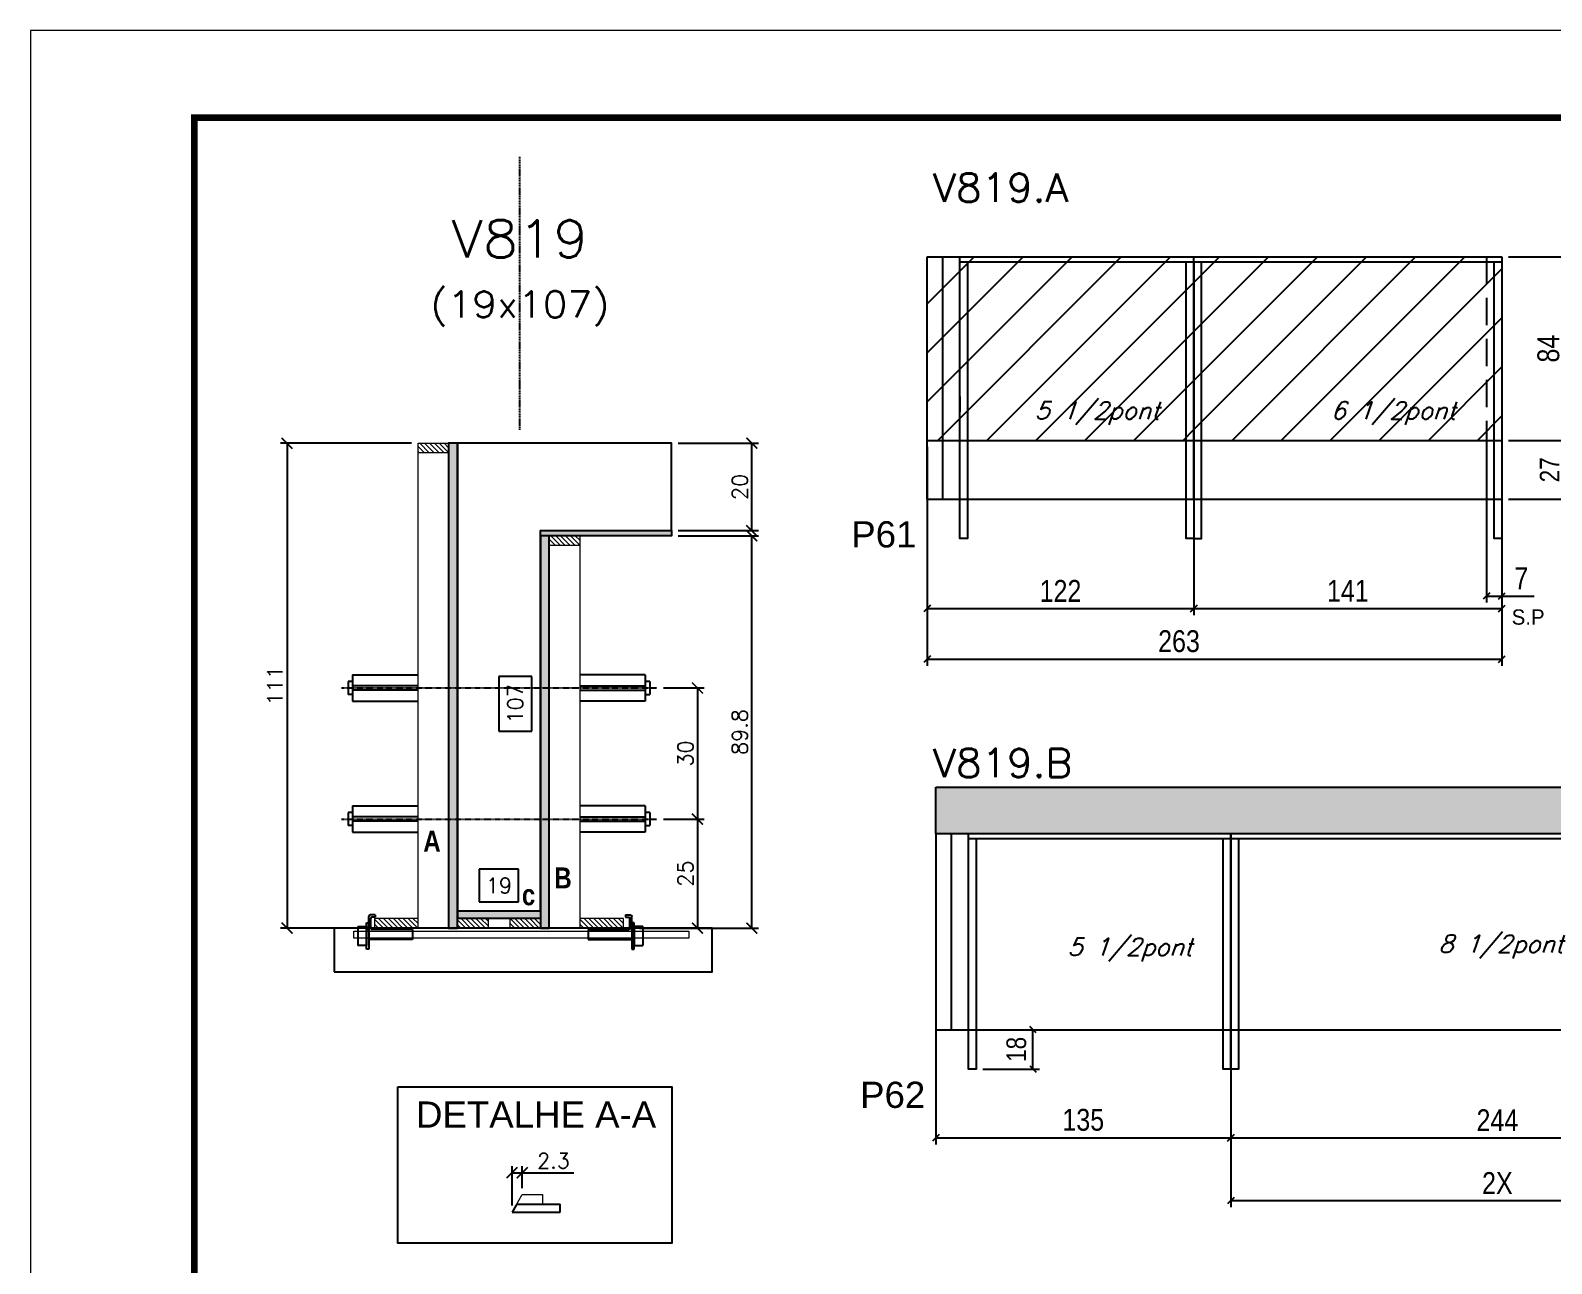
# Model space of a CAD drawing. Extents: x -20960 to -5926, y -2106 to 21915.
# Drawn here: x -10608 to -9912, y 14459 to 15024 of the extents above; entities that cross this region are included whole.
import ezdxf
from ezdxf.enums import TextEntityAlignment as Align

# ---------------------------------------------------------------- set-up
doc = ezdxf.new("R2010")
doc.units = 0
doc.linetypes.add('DASHED', pattern=[0.75, 0.5, -0.25])
doc.linetypes.add('HIDDEN', pattern=[0.375, 0.25, -0.125])
for name, color, linetype in [('5', 5, 'Continuous'), ('barrote', 251, 'Continuous'), ('COTA', 241, 'Continuous'), ('Cota Seção (2x)', 4, 'Continuous'), ('detalhes', 4, 'Continuous'), ('Painéis', 200, 'Continuous'), ('presilha', 1, 'Continuous'), ('Reaproveitamento', 251, 'Continuous'), ('SARR_2.2x7', 40, 'Continuous'), ('SARR_3.5x7', 81, 'Continuous'), ('TENSOR', 3, 'Continuous'), ('texto', 7, 'Continuous'), ('Texto de Titulo', 7, 'Continuous'), ('Texto Qtd Sarr', 242, 'Continuous')]:
    doc.layers.add(name, color=color, linetype=linetype)
for name, color, linetype, lineweight in [('CONCRETO', 251, 'Continuous', 25), ('Folhas', 255, 'Continuous', 9), ('Hachura', 251, 'Continuous', 9), ('Madeira', 126, 'Continuous', 18), ('Sarr 2.2x7', 40, 'Continuous', 9), ('SARRAFO DE PRESSAO', 251, 'DASHED', 9), ('SCO-___-LAJ', 2, 'Continuous', 0), ('Texto Seção', 7, 'Continuous', 15)]:
    doc.layers.add(name, color=color, linetype=linetype, lineweight=lineweight)
doc.styles.add('COTA TECNICA', font='techl___.ttf', dxfattribs={"height": 10})
doc.styles.add('COTA TECNICA-50', font='techl___.ttf', dxfattribs={"height": 9})
doc.styles.add('REGUA-120', font='ROMANS.shx', dxfattribs={"height": 15})
doc.styles.add('Romans', font='romans.shx')
doc.styles.add('ROMAS860', font='ROMAS860.SHX')
doc.styles.get("Standard").update_dxf_attribs({"font": 'arial.ttf'})
doc.styles.add('TECNICA', font='techb___.ttf', dxfattribs={"height": 10})
doc.dimstyles.new('COTA PAINEL-50', dxfattribs={"dimtxt": 9, "dimasz": 3, "dimexe": 3, "dimexo": 3, "dimgap": 3, "dimtad": 1, "dimdec": 1, "dimzin": 12, "dimdsep": 46, "dimtxsty": 'COTA TECNICA-50', "dimblk1": 'OBLIQUE', "dimblk2": 'OBLIQUE', "dimsah": 1, "dimcen": 0.9, "dimclrd": 4, "dimclre": 4, "dimclrt": 240, "dimadec": 1, "dimazin": 3, "dimtfac": 1, "dimtdec": 1, "dimtmove": 0, "dimatfit": 3, "dimfxl": 1, "dimtolj": 1, "dimtzin": 12, "dimarcsym": 0})
doc.dimstyles.new('Cota Seção (2x)', dxfattribs={"dimtxt": 7, "dimasz": 5, "dimexe": 3, "dimexo": 3, "dimgap": 2, "dimtad": 3, "dimdec": 1, "dimlfac": 0.5, "dimzin": 12, "dimdsep": 46, "dimtxsty": 'Romans', "dimblk": 'ARCHTICK', "dimcen": 0, "dimclrd": 4, "dimclre": 4, "dimclrt": 1, "dimadec": 1, "dimazin": 3, "dimtfac": 1, "dimtdec": 1, "dimtmove": 0, "dimatfit": 3, "dimldrblk": 'OBLIQUE', "dimfxl": 1, "dimtolj": 1, "dimtzin": 12, "dimarcsym": 0})
doc.dimstyles.new('Cota Seção interna', dxfattribs={"dimtxt": 7, "dimasz": 6, "dimexe": 0.18, "dimexo": 2, "dimgap": -4, "dimtad": 3, "dimdec": 1, "dimlfac": 0.5, "dimzin": 12, "dimdsep": 46, "dimtxsty": 'Romans', "dimblk": 'ARCHTICK', "dimcen": 0.09, "dimse1": 1, "dimse2": 1, "dimsd1": 1, "dimsd2": 1, "dimclrd": 180, "dimclre": 5, "dimclrt": 1, "dimadec": 0, "dimazin": 3, "dimtfac": 1, "dimtdec": 1, "dimtofl": 0, "dimtmove": 0, "dimatfit": 3, "dimldrblk": 'ARCHTICK', "dimfxl": 1, "dimtolj": 1, "dimtzin": 0, "dimarcsym": 0})
doc.dimstyles.new('PAINEL', dxfattribs={"dimtxt": 10, "dimasz": 3, "dimexe": 3, "dimexo": 3, "dimgap": 3, "dimtad": 1, "dimdec": 1, "dimzin": 12, "dimdsep": 46, "dimtxsty": 'COTA TECNICA', "dimblk1": 'OBLIQUE', "dimblk2": 'OBLIQUE', "dimsah": 1, "dimcen": 0.9, "dimclrd": 4, "dimclre": 4, "dimclrt": 240, "dimadec": 1, "dimazin": 3, "dimtfac": 1, "dimtdec": 1, "dimtmove": 0, "dimatfit": 3, "dimfxl": 1, "dimtolj": 1, "dimtzin": 12, "dimarcsym": 0})
pattern_1 = [(45, (-1569.918, -3391.344), (-11.22532, 11.22532), [])]

# ---------------------------------------------------------------- blocks, each defined once
blk = doc.blocks.new('9999999999')
at = {"layer": 'Folhas'}
blk.add_lwpolyline([(98138.98, 34190.21), (99623.98, 34190.21), (99623.98, 35240.21), (98138.98, 35240.21)], close=True, dxfattribs=at)
at = {"layer": 'Folhas', "color": 30, "const_width": 3}
blk.add_lwpolyline([(98213.98, 34230.21), (99583.98, 34230.21), (99583.98, 35200.21), (98213.98, 35200.21)], close=True, dxfattribs=at)
blk = doc.blocks.new('titulo1')
at = {"layer": 'Defpoints', "color": 252, "linetype": 'HIDDEN', "ltscale": 2}
blk.add_line((0, 0), (0, 125), dxfattribs=at)
at = {"layer": 'Defpoints', "style": 'Romans', "oblique": 15}
blk.add_attdef('FOLHA', text='', height=10, dxfattribs=at).set_placement((0, 15.58), align=Align.MIDDLE_CENTER)
at = {"layer": 'Texto Qtd Sarr', "color": 3, "style": 'Romans', "oblique": 15}
for tag, height, p in [('TITULO', 17, (0, 71.45)), ('SEÇÃO', 12, (0, 41.55))]:
    blk.add_attdef(tag, text='', height=height, dxfattribs=at).set_placement(p, align=Align.MIDDLE_CENTER)
blk = doc.blocks.new('_ArchTick')
at = {"color": 0, "linetype": 'ByBlock', "const_width": 0.15}
blk.add_lwpolyline([(-0.5, -0.5), (0.5, 0.5)], dxfattribs=at)
blk = doc.blocks.new('*D955')
at = {"layer": 'COTA', "color": 4, "lineweight": -2, "transparency": 16777216}
for p, q in [((-10388.08, 14485.98), (-10388.08, 14503.98)), ((-10388.08, 14500.98), (-10383.46, 14500.98)), ((-10383.46, 14493.98), (-10383.46, 14503.98)), ((-10383.46, 14500.98), (-10359.8, 14500.98))]:
    blk.add_line(p, q, dxfattribs=at)
at = {"layer": 'Defpoints', "color": 0, "transparency": 16777216}
for p in [(-10383.46, 14500.98), (-10383.46, 14490.98), (-10388.08, 14482.98)]:
    blk.add_point(p, dxfattribs=at)
at = {"layer": 'COTA', "color": 4, "lineweight": -2, "transparency": 16777216, "xscale": 5, "yscale": 5, "zscale": 5, "rotation": 180}
blk.add_blockref('_ArchTick', (-10388.08, 14500.98), dxfattribs=at)
at = {"layer": 'COTA', "color": 4, "lineweight": -2, "transparency": 16777216, "xscale": 5, "yscale": 5, "zscale": 5}
blk.add_blockref('_ArchTick', (-10383.46, 14500.98), dxfattribs=at)
at = {"layer": 'COTA', "color": 1, "transparency": 16777216, "insert": (-10369.13, 14506.48), "char_height": 7, "attachment_point": 5, "style": 'Romans'}
blk.add_mtext('\\A1;2.3', dxfattribs=at)
blk = doc.blocks.new('_Oblique')
at = {"color": 0, "linetype": 'ByBlock', "lineweight": -2}
blk.add_line((-0.5, -0.5), (0.5, 0.5), dxfattribs=at)
blk = doc.blocks.new('*D919')
at = {"layer": 'COTA', "color": 4, "lineweight": -2, "transparency": 16777216}
for p, q in [((-10312.1, 14792.54), (-10275.38, 14792.54)), ((-10278.38, 14612.94), (-10278.38, 14792.54)), ((-10329.7, 14612.94), (-10275.38, 14612.94))]:
    blk.add_line(p, q, dxfattribs=at)
at = {"layer": 'Defpoints', "color": 0, "transparency": 16777216}
for p in [(-10315.1, 14792.54), (-10278.38, 14792.54), (-10332.7, 14612.94)]:
    blk.add_point(p, dxfattribs=at)
at = {"layer": 'COTA', "color": 4, "lineweight": -2, "transparency": 16777216, "xscale": 5, "yscale": 5, "zscale": 5}
for p, rotation in [((-10278.38, 14792.54), 90), ((-10278.38, 14612.94), 270)]:
    blk.add_blockref('_ArchTick', p, dxfattribs=dict(at, rotation=rotation))
at = {"layer": 'COTA', "color": 1, "transparency": 16777216, "insert": (-10283.88, 14702.74), "char_height": 7, "attachment_point": 5, "rotation": 90, "style": 'Romans'}
blk.add_mtext('\\A1;89.8', dxfattribs=at)
blk = doc.blocks.new('*D920')
at = {"layer": 'COTA', "color": 4, "lineweight": -2, "transparency": 16777216}
for p, q in [((-10312.1, 14834.94), (-10275.38, 14834.94)), ((-10278.38, 14794.94), (-10278.38, 14834.94)), ((-10312.1, 14794.94), (-10275.38, 14794.94))]:
    blk.add_line(p, q, dxfattribs=at)
at = {"layer": 'Defpoints', "color": 0, "transparency": 16777216}
for p in [(-10315.1, 14834.94), (-10278.38, 14834.94), (-10315.1, 14794.94)]:
    blk.add_point(p, dxfattribs=at)
at = {"layer": 'COTA', "color": 4, "lineweight": -2, "transparency": 16777216, "xscale": 5, "yscale": 5, "zscale": 5}
for p, rotation in [((-10278.38, 14834.94), 90), ((-10278.38, 14794.94), 270)]:
    blk.add_blockref('_ArchTick', p, dxfattribs=dict(at, rotation=rotation))
at = {"layer": 'COTA', "color": 1, "transparency": 16777216, "insert": (-10283.88, 14814.94), "char_height": 7, "attachment_point": 5, "rotation": 90, "style": 'Romans'}
blk.add_mtext('\\A1;20', dxfattribs=at)
blk = doc.blocks.new('*D921')
at = {"layer": 'Cota Seção (2x)', "color": 180, "lineweight": -2, "transparency": 16777216}
for p, q in [((-10379.1, 14728.17), (-10394.1, 14728.17)), ((-10394.1, 14728.17), (-10394.1, 14703.17)), ((-10379.1, 14703.17), (-10379.1, 14728.17)), ((-10394.1, 14703.17), (-10379.1, 14703.17))]:
    blk.add_line(p, q, dxfattribs=at)
at = {"layer": 'Defpoints', "color": 0, "transparency": 16777216}
for p in [(-10375.1, 14834.94), (-10375.1, 14834.94), (-10375.1, 14620.94)]:
    blk.add_point(p, dxfattribs=at)
at = {"layer": 'Cota Seção (2x)', "color": 1, "transparency": 16777216, "insert": (-10386.6, 14715.67), "char_height": 7, "attachment_point": 5, "rotation": 90, "style": 'Romans'}
blk.add_mtext('\\A1;107', dxfattribs=at)
blk = doc.blocks.new('PRESILHA METÁLICA 1')
at = {"layer": 'presilha'}
for p, q in [((12, 21), (8.6, 21)), ((12, 21), (12, 19.5)), ((0, 13), (6, 13)), ((0, 13), (0, 0)), ((6, 15.5), (7.5, 15.5)), ((6, -2.5), (6, 15.5)), ((6, 13), (6, 0)), ((7.5, 10.6), (7.5, 19.9)), ((7.5, 15.5), (7.5, -2.5)), ((9, 11.6), (9, 18.9)), ((12, 19.5), (9.6, 19.5)), ((37.5, 11), (9.6, 11)), ((37.5, 11), (37.5, 4.1)), ((6, 0), (0, 0)), ((37.5, 4.1), (7.5, 4.1)), ((7.5, -2.5), (6, -2.5))]:
    blk.add_line(p, q, dxfattribs=at)
for centre, radius, start, end in [((8.6, 19.9), 1.14, 90, 180), ((9.6, 18.9), 0.57, 90, 180), ((9.6, 11.6), 0.57, 180, 270)]:
    blk.add_arc(centre, radius, start, end, dxfattribs=at)
blk = doc.blocks.new('*D922')
at = {"layer": 'Cota Seção (2x)', "color": 180, "lineweight": -2, "transparency": 16777216}
for p, q in [((-10385.09, 14639.94), (-10403.09, 14639.94)), ((-10403.09, 14639.94), (-10403.09, 14624.94)), ((-10385.09, 14624.94), (-10385.09, 14639.94)), ((-10403.09, 14624.94), (-10385.09, 14624.94))]:
    blk.add_line(p, q, dxfattribs=at)
at = {"layer": 'Defpoints', "color": 0, "transparency": 16777216}
for p in [(-10375.1, 14620.94), (-10413.09, 14612.94), (-10375.1, 14612.94)]:
    blk.add_point(p, dxfattribs=at)
at = {"layer": 'Cota Seção (2x)', "color": 1, "transparency": 16777216, "insert": (-10394.09, 14632.44), "char_height": 7, "attachment_point": 5, "style": 'Romans'}
blk.add_mtext('\\A1;19', dxfattribs=at)
blk = doc.blocks.new('*D928')
at = {"layer": 'COTA', "color": 4, "lineweight": -2, "transparency": 16777216}
for p, q in [((-10434.1, 14834.94), (-10494.07, 14834.94)), ((-10491.07, 14834.94), (-10491.07, 14612.94)), ((-10434.1, 14612.94), (-10494.07, 14612.94))]:
    blk.add_line(p, q, dxfattribs=at)
at = {"layer": 'Defpoints', "color": 0, "transparency": 16777216}
for p in [(-10431.1, 14834.94), (-10491.07, 14612.94), (-10431.1, 14612.94)]:
    blk.add_point(p, dxfattribs=at)
at = {"layer": 'COTA', "color": 4, "lineweight": -2, "transparency": 16777216, "xscale": 5, "yscale": 5, "zscale": 5}
for p, rotation in [((-10491.07, 14834.94), 90), ((-10491.07, 14612.94), 270)]:
    blk.add_blockref('_ArchTick', p, dxfattribs=dict(at, rotation=rotation))
at = {"layer": 'COTA', "color": 1, "transparency": 16777216, "insert": (-10496.57, 14723.94), "char_height": 7, "attachment_point": 5, "rotation": 90, "style": 'Romans'}
blk.add_mtext('\\A1;111', dxfattribs=at)
blk = doc.blocks.new('*D929')
at = {"layer": 'COTA', "color": 4, "lineweight": -2, "transparency": 16777216}
for p, q in [((-10318.79, 14662.91), (-10300.24, 14662.91)), ((-10303.24, 14662.91), (-10303.24, 14612.94)), ((-10318.79, 14612.94), (-10300.24, 14612.94))]:
    blk.add_line(p, q, dxfattribs=at)
at = {"layer": 'Defpoints', "color": 0, "transparency": 16777216}
for p in [(-10321.79, 14662.91), (-10321.79, 14612.94), (-10303.24, 14612.94)]:
    blk.add_point(p, dxfattribs=at)
at = {"layer": 'COTA', "color": 4, "lineweight": -2, "transparency": 16777216, "xscale": 5, "yscale": 5, "zscale": 5}
for p, rotation in [((-10303.24, 14662.91), 90), ((-10303.24, 14612.94), 270)]:
    blk.add_blockref('_ArchTick', p, dxfattribs=dict(at, rotation=rotation))
at = {"layer": 'COTA', "color": 1, "transparency": 16777216, "insert": (-10308.74, 14637.93), "char_height": 7, "attachment_point": 5, "rotation": 90, "style": 'Romans'}
blk.add_mtext('\\A1;25', dxfattribs=at)
blk = doc.blocks.new('*D930')
at = {"layer": 'COTA', "color": 4, "lineweight": -2, "transparency": 16777216}
for p, q in [((-10318.79, 14722.91), (-10300.24, 14722.91)), ((-10303.24, 14722.91), (-10303.24, 14662.91)), ((-10318.79, 14662.91), (-10300.24, 14662.91))]:
    blk.add_line(p, q, dxfattribs=at)
at = {"layer": 'Defpoints', "color": 0, "transparency": 16777216}
for p in [(-10321.79, 14722.91), (-10321.79, 14662.91), (-10303.24, 14662.91)]:
    blk.add_point(p, dxfattribs=at)
at = {"layer": 'COTA', "color": 4, "lineweight": -2, "transparency": 16777216, "xscale": 5, "yscale": 5, "zscale": 5}
for p, rotation in [((-10303.24, 14722.91), 90), ((-10303.24, 14662.91), 270)]:
    blk.add_blockref('_ArchTick', p, dxfattribs=dict(at, rotation=rotation))
at = {"layer": 'COTA', "color": 1, "transparency": 16777216, "insert": (-10308.74, 14692.91), "char_height": 7, "attachment_point": 5, "rotation": 90, "style": 'Romans'}
blk.add_mtext('\\A1;30', dxfattribs=at)
blk = doc.blocks.new('*D934')
at = {"layer": 'COTA', "color": 4, "lineweight": -2, "ltscale": 25, "transparency": 16777216}
for p, q in [((-10198.11, 14833.27), (-10198.11, 14733.06)), ((-9935.11, 14806.27), (-9935.11, 14733.06)), ((-10198.11, 14736.06), (-9935.11, 14736.06))]:
    blk.add_line(p, q, dxfattribs=at)
at = {"layer": 'Defpoints', "color": 0, "ltscale": 25, "transparency": 16777216}
for p in [(-10198.11, 14836.27), (-9935.11, 14809.27), (-9935.11, 14736.06)]:
    blk.add_point(p, dxfattribs=at)
at = {"layer": 'COTA', "color": 4, "lineweight": -2, "ltscale": 25, "transparency": 16777216, "xscale": 3, "yscale": 3, "zscale": 3, "rotation": 180}
blk.add_blockref('_Oblique', (-10198.11, 14736.06), dxfattribs=at)
at = {"layer": 'COTA', "color": 4, "lineweight": -2, "ltscale": 25, "transparency": 16777216, "xscale": 3, "yscale": 3, "zscale": 3}
blk.add_blockref('_Oblique', (-9935.11, 14736.06), dxfattribs=at)
at = {"layer": 'COTA', "color": 240, "ltscale": 25, "transparency": 16777216, "insert": (-10082.86, 14744.28), "char_height": 10, "attachment_point": 5, "style": 'COTA TECNICA'}
blk.add_mtext('\\A1;263', dxfattribs=at)
blk = doc.blocks.new('*D935')
at = {"layer": 'COTA', "color": 4, "lineweight": -2, "ltscale": 25, "transparency": 16777216}
for p, q in [((-10198.11, 14833.27), (-10198.11, 14756.28)), ((-10076.11, 14806.27), (-10076.11, 14756.28)), ((-10198.11, 14759.28), (-10076.11, 14759.28))]:
    blk.add_line(p, q, dxfattribs=at)
at = {"layer": 'Defpoints', "color": 0, "ltscale": 25, "transparency": 16777216}
for p in [(-10198.11, 14836.27), (-10076.11, 14809.27), (-10076.11, 14759.28)]:
    blk.add_point(p, dxfattribs=at)
at = {"layer": 'COTA', "color": 4, "lineweight": -2, "ltscale": 25, "transparency": 16777216, "xscale": 3, "yscale": 3, "zscale": 3, "rotation": 180}
blk.add_blockref('_Oblique', (-10198.11, 14759.28), dxfattribs=at)
at = {"layer": 'COTA', "color": 4, "lineweight": -2, "ltscale": 25, "transparency": 16777216, "xscale": 3, "yscale": 3, "zscale": 3}
blk.add_blockref('_Oblique', (-10076.11, 14759.28), dxfattribs=at)
at = {"layer": 'COTA', "color": 240, "ltscale": 25, "transparency": 16777216, "insert": (-10137.11, 14767.34), "char_height": 10, "attachment_point": 5, "style": 'COTA TECNICA'}
blk.add_mtext('\\A1;122', dxfattribs=at)
blk = doc.blocks.new('*D936')
at = {"layer": 'COTA', "color": 4, "lineweight": -2, "ltscale": 25, "transparency": 16777216}
for p, q in [((-10076.11, 14806.27), (-10076.11, 14756.28)), ((-9935.11, 14806.27), (-9935.11, 14756.28)), ((-10076.11, 14759.28), (-9935.11, 14759.28))]:
    blk.add_line(p, q, dxfattribs=at)
at = {"layer": 'Defpoints', "color": 0, "ltscale": 25, "transparency": 16777216}
for p in [(-10076.11, 14809.27), (-9935.11, 14809.27), (-9935.11, 14759.28)]:
    blk.add_point(p, dxfattribs=at)
at = {"layer": 'COTA', "color": 4, "lineweight": -2, "ltscale": 25, "transparency": 16777216, "xscale": 3, "yscale": 3, "zscale": 3, "rotation": 180}
blk.add_blockref('_Oblique', (-10076.11, 14759.28), dxfattribs=at)
at = {"layer": 'COTA', "color": 4, "lineweight": -2, "ltscale": 25, "transparency": 16777216, "xscale": 3, "yscale": 3, "zscale": 3}
blk.add_blockref('_Oblique', (-9935.11, 14759.28), dxfattribs=at)
at = {"layer": 'COTA', "color": 240, "ltscale": 25, "transparency": 16777216, "insert": (-10005.61, 14767.35), "char_height": 10, "attachment_point": 5, "style": 'COTA TECNICA'}
blk.add_mtext('\\A1;141', dxfattribs=at)
blk = doc.blocks.new('*D937')
at = {"layer": 'COTA', "color": 4, "lineweight": -2, "ltscale": 25, "transparency": 16777216}
for p, q in [((-9942.11, 14833.27), (-9942.11, 14762.01)), ((-9935.11, 14788.27), (-9935.11, 14762.01)), ((-9942.11, 14765.01), (-9935.11, 14765.01)), ((-9935.11, 14765.01), (-9920.38, 14765.01))]:
    blk.add_line(p, q, dxfattribs=at)
at = {"layer": 'Defpoints', "color": 0, "ltscale": 25, "transparency": 16777216}
for p in [(-9942.11, 14836.27), (-9935.11, 14791.27), (-9935.11, 14765.01)]:
    blk.add_point(p, dxfattribs=at)
at = {"layer": 'COTA', "color": 4, "lineweight": -2, "ltscale": 25, "transparency": 16777216, "xscale": 3, "yscale": 3, "zscale": 3, "rotation": 180}
blk.add_blockref('_Oblique', (-9942.11, 14765.01), dxfattribs=at)
at = {"layer": 'COTA', "color": 4, "lineweight": -2, "ltscale": 25, "transparency": 16777216, "xscale": 3, "yscale": 3, "zscale": 3}
blk.add_blockref('_Oblique', (-9935.11, 14765.01), dxfattribs=at)
at = {"layer": 'COTA', "color": 240, "ltscale": 25, "transparency": 16777216, "insert": (-9926.24, 14773.08), "char_height": 10, "attachment_point": 5, "style": 'COTA TECNICA'}
blk.add_mtext('\\A1;7', dxfattribs=at)
blk = doc.blocks.new('*D979')
at = {"layer": 'COTA', "color": 4, "lineweight": -2, "ltscale": 25, "transparency": 16777216}
for p, q in [((-9932.11, 14920.27), (-9902.69, 14920.27)), ((-9905.69, 14836.27), (-9905.69, 14920.27)), ((-9932.11, 14836.27), (-9902.69, 14836.27))]:
    blk.add_line(p, q, dxfattribs=at)
at = {"layer": 'Defpoints', "color": 0, "ltscale": 25, "transparency": 16777216}
for p in [(-9935.11, 14920.27), (-9905.69, 14920.27), (-9935.11, 14836.27)]:
    blk.add_point(p, dxfattribs=at)
at = {"layer": 'COTA', "color": 4, "lineweight": -2, "ltscale": 25, "transparency": 16777216, "xscale": 3, "yscale": 3, "zscale": 3}
for p, rotation in [((-9905.69, 14920.27), 90), ((-9905.69, 14836.27), 270)]:
    blk.add_blockref('_Oblique', p, dxfattribs=dict(at, rotation=rotation))
at = {"layer": 'COTA', "color": 240, "ltscale": 25, "transparency": 16777216, "insert": (-9913.79, 14878.27), "char_height": 10, "attachment_point": 5, "rotation": 90, "style": 'COTA TECNICA'}
blk.add_mtext('\\A1;84', dxfattribs=at)
blk = doc.blocks.new('*D981')
at = {"layer": 'COTA', "color": 4, "lineweight": -2, "transparency": 16777216}
for p, q in [((-9932.11, 14836.27), (-9902.69, 14836.27)), ((-9905.69, 14809.27), (-9905.69, 14836.27)), ((-9932.11, 14809.27), (-9902.69, 14809.27))]:
    blk.add_line(p, q, dxfattribs=at)
at = {"layer": 'Defpoints', "color": 0, "transparency": 16777216}
for p in [(-9935.11, 14836.27), (-9905.69, 14836.27), (-9935.11, 14809.27)]:
    blk.add_point(p, dxfattribs=at)
at = {"layer": 'COTA', "color": 4, "lineweight": -2, "transparency": 16777216, "xscale": 3, "yscale": 3, "zscale": 3}
for p, rotation in [((-9905.69, 14836.27), 90), ((-9905.69, 14809.27), 270)]:
    blk.add_blockref('_Oblique', p, dxfattribs=dict(at, rotation=rotation))
at = {"layer": 'COTA', "color": 240, "transparency": 16777216, "insert": (-9913.26, 14822.77), "char_height": 9, "attachment_point": 5, "rotation": 90, "style": 'COTA TECNICA-50'}
blk.add_mtext('\\A1;27', dxfattribs=at)
blk = doc.blocks.new('*D938')
at = {"layer": 'COTA', "color": 4, "lineweight": -2, "ltscale": 25, "transparency": 16777216}
for p, q in [((-10194.17, 14581.46), (-10194.17, 14513.94)), ((-10059.17, 14581.46), (-10059.17, 14513.94)), ((-10194.17, 14516.94), (-10059.17, 14516.94))]:
    blk.add_line(p, q, dxfattribs=at)
at = {"layer": 'Defpoints', "color": 0, "ltscale": 25, "transparency": 16777216}
for p in [(-10194.17, 14584.46), (-10059.17, 14584.46), (-10059.17, 14516.94)]:
    blk.add_point(p, dxfattribs=at)
at = {"layer": 'COTA', "color": 4, "lineweight": -2, "ltscale": 25, "transparency": 16777216, "xscale": 3, "yscale": 3, "zscale": 3, "rotation": 180}
blk.add_blockref('_Oblique', (-10194.17, 14516.94), dxfattribs=at)
at = {"layer": 'COTA', "color": 4, "lineweight": -2, "ltscale": 25, "transparency": 16777216, "xscale": 3, "yscale": 3, "zscale": 3}
blk.add_blockref('_Oblique', (-10059.17, 14516.94), dxfattribs=at)
at = {"layer": 'COTA', "color": 240, "ltscale": 25, "transparency": 16777216, "insert": (-10126.67, 14525.16), "char_height": 10, "attachment_point": 5, "style": 'COTA TECNICA'}
blk.add_mtext('\\A1;135', dxfattribs=at)
blk = doc.blocks.new('*D939')
at = {"layer": 'COTA', "color": 4, "lineweight": -2, "ltscale": 25, "transparency": 16777216}
for p, q in [((-10059.17, 14581.46), (-10059.17, 14513.94)), ((-9815.17, 14581.46), (-9815.17, 14513.94)), ((-10059.17, 14516.94), (-9815.17, 14516.94))]:
    blk.add_line(p, q, dxfattribs=at)
at = {"layer": 'Defpoints', "color": 0, "ltscale": 25, "transparency": 16777216}
for p in [(-10059.17, 14584.46), (-9815.17, 14584.46), (-9815.17, 14516.94)]:
    blk.add_point(p, dxfattribs=at)
at = {"layer": 'COTA', "color": 4, "lineweight": -2, "ltscale": 25, "transparency": 16777216, "xscale": 3, "yscale": 3, "zscale": 3, "rotation": 180}
blk.add_blockref('_Oblique', (-10059.17, 14516.94), dxfattribs=at)
at = {"layer": 'COTA', "color": 4, "lineweight": -2, "ltscale": 25, "transparency": 16777216, "xscale": 3, "yscale": 3, "zscale": 3}
blk.add_blockref('_Oblique', (-9815.17, 14516.94), dxfattribs=at)
at = {"layer": 'COTA', "color": 240, "ltscale": 25, "transparency": 16777216, "insert": (-9937.17, 14525.02), "char_height": 10, "attachment_point": 5, "style": 'COTA TECNICA'}
blk.add_mtext('\\A1;244', dxfattribs=at)
blk = doc.blocks.new('*D942')
at = {"layer": 'COTA', "color": 4, "lineweight": -2, "ltscale": 25, "transparency": 16777216}
for p, q in [((-10059.17, 14581.46), (-10059.17, 14485.21)), ((-9815.17, 14581.46), (-9815.17, 14485.21)), ((-10059.17, 14488.21), (-9815.17, 14488.21))]:
    blk.add_line(p, q, dxfattribs=at)
at = {"layer": 'Defpoints', "color": 0, "ltscale": 25, "transparency": 16777216}
for p in [(-10059.17, 14584.46), (-9815.17, 14584.46), (-9815.17, 14488.21)]:
    blk.add_point(p, dxfattribs=at)
at = {"layer": 'COTA', "color": 4, "lineweight": -2, "ltscale": 25, "transparency": 16777216, "xscale": 3, "yscale": 3, "zscale": 3, "rotation": 180}
blk.add_blockref('_Oblique', (-10059.17, 14488.21), dxfattribs=at)
at = {"layer": 'COTA', "color": 4, "lineweight": -2, "ltscale": 25, "transparency": 16777216, "xscale": 3, "yscale": 3, "zscale": 3}
blk.add_blockref('_Oblique', (-9815.17, 14488.21), dxfattribs=at)
at = {"layer": 'COTA', "color": 240, "ltscale": 25, "transparency": 16777216, "insert": (-9937.17, 14496.26), "char_height": 10, "attachment_point": 5, "style": 'COTA TECNICA'}
blk.add_mtext('\\A1;2X', dxfattribs=at)
blk = doc.blocks.new('*D986')
at = {"layer": 'COTA', "color": 4, "lineweight": -2, "transparency": 16777216}
for p, q in [((-10172.67, 14566.46), (-10146.69, 14566.46)), ((-10149.69, 14548.46), (-10149.69, 14566.46)), ((-10172.67, 14548.46), (-10146.69, 14548.46))]:
    blk.add_line(p, q, dxfattribs=at)
at = {"layer": 'Defpoints', "color": 0, "transparency": 16777216}
for p in [(-10175.67, 14566.46), (-10149.69, 14566.46), (-10175.67, 14548.46)]:
    blk.add_point(p, dxfattribs=at)
at = {"layer": 'COTA', "color": 4, "lineweight": -2, "transparency": 16777216, "xscale": 3, "yscale": 3, "zscale": 3}
for p, rotation in [((-10149.69, 14566.46), 90), ((-10149.69, 14548.46), 270)]:
    blk.add_blockref('_Oblique', p, dxfattribs=dict(at, rotation=rotation))
at = {"layer": 'COTA', "color": 240, "transparency": 16777216, "insert": (-10157.28, 14557.46), "char_height": 9, "attachment_point": 5, "rotation": 90, "style": 'COTA TECNICA-50'}
blk.add_mtext('\\A1;18', dxfattribs=at)

msp = doc.modelspace()

# ---------------------------------------------------------------- hatches: boundary and pattern name
at = {"layer": 'COTA', "linetype": 'ByBlock'}
h = msp.add_hatch(dxfattribs=at)
h.set_pattern_fill('AR-CONC', color=256, scale=0.03)
h.set_pattern_definition([(50, (-147670.035, -14754.5563), (5.46554007, -0.47817257), [0.5715, -6.2865]), (355, (-147670.035, -14754.556), (-1.05730264, 5.73170536), [0.4572, -5.02921753]), (100.4514447, (-147669.5797, -14754.596), (4.40823741, 5.25353256), [0.48570026, -5.34270734]), (46.1842, (-147670.035, -14753.032), (8.13237123, -1.26126984), [0.85725, -9.42975]), (96.6355576, (-147669.3574, -14753.137), (7.122124, 7.42278374), [0.7285507, -8.01406824]), (351.184151, (-147670.035, -14753.032), (7.122124, 7.42278374), [0.685799, -7.54379196]), (21, (-147669.273, -14753.4133), (4.54843174, -3.06795595), [0.5715, -6.2865]), (326, (-147669.273, -14753.413), (1.85406085, 5.52563898), [0.4572, -5.0292]), (71.451445, (-147668.894, -14753.669), (6.40249258, 2.45768307), [0.48570026, -5.34269813]), (37.5, (-147670.0351, -14754.5563), (0.092658098, 2.536651166), [0, -4.96824, 0, -5.1054, 0, -5.04825]), (7.5, (-147670.035, -14754.5563), (2.004589875, 3.005417245), [0, -2.91084, 0, -4.85394, 0, -1.92405]), (327.5, (-147671.7344, -14754.5563), (4.067717855, -0.17186232), [0, -1.905, 0, -5.9436, 0, -7.8867]), (317.5, (-147672.4964, -14754.5563), (4.44387544, 0.76279473), [0, -2.4765, 0, -3.94716, 0, -5.6007])])
h.paths.add_polyline_path([(-9571.15, 14656.26), (-9571.15, 14677.46), (-10194.17, 14677.46), (-10194.17, 14656.26)])
at = {"layer": 'Hachura'}
h = msp.add_hatch(dxfattribs=at)
h.set_pattern_fill('ANSI31', color=256, scale=0.5, angle=270, style=0)
h.set_pattern_definition([(315, (12458.9651, 6527.3011), (1.12253202, 1.12253202), [])])
h.paths.add_polyline_path([(-10431.1, 14830.54), (-10431.1, 14834.94), (-10417.1, 14834.94), (-10417.1, 14830.54)])
h = msp.add_hatch(color=256, dxfattribs=at)
h.dxf.hatch_style = 1
h.paths.add_polyline_path([(-10413.1, 14834.94), (-10417.1, 14834.94), (-10417.1, 14612.94), (-10413.1, 14612.94)])
h = msp.add_hatch(color=256, dxfattribs=at)
h.dxf.hatch_style = 1
h.paths.add_polyline_path([(-10375.1, 14792.54), (-10375.1, 14794.94), (-10315.1, 14794.94), (-10315.1, 14792.54)])
h = msp.add_hatch(color=256, dxfattribs=at)
h.dxf.hatch_style = 1
h.paths.add_polyline_path([(-10371.1, 14792.54), (-10375.1, 14792.54), (-10375.1, 14612.94), (-10371.1, 14612.94)])
h = msp.add_hatch(dxfattribs=at)
h.set_pattern_fill('ANSI31', color=256, scale=0.5, angle=270, style=0)
h.set_pattern_definition([(315, (12518.9651, 6484.9011), (1.12253202, 1.12253202), [])])
h.paths.add_polyline_path([(-10371.1, 14788.14), (-10371.1, 14792.54), (-10357.1, 14792.54), (-10357.1, 14788.14)])
h = msp.add_hatch(color=256, dxfattribs=at)
h.dxf.hatch_style = 1
h.paths.add_polyline_path([(-10413.09, 14617.34), (-10413.09, 14620.94), (-10375.1, 14620.94), (-10375.1, 14617.34)])
h = msp.add_hatch(dxfattribs=at)
h.set_pattern_fill('ANSI31', color=256, scale=0.5, angle=270, style=0)
h.set_pattern_definition([(315, (12424.9651, 6383.3011), (1.12253202, 1.12253202), [])])
h.paths.add_polyline_path([(-10431.1, 14612.94), (-10431.1, 14617.34), (-10451.1, 14617.34), (-10451.1, 14612.94)])
h = msp.add_hatch(dxfattribs=at)
h.set_pattern_fill('ANSI31', color=256, scale=0.5, angle=270, style=0)
h.set_pattern_definition([(315, (12527.7672, 6383.3011), (1.12253202, 1.12253202), [])])
h.paths.add_polyline_path([(-10413.09, 14612.94), (-10413.09, 14617.34), (-10399.09, 14617.34), (-10399.09, 14612.94)])
h = msp.add_hatch(dxfattribs=at)
h.set_pattern_fill('ANSI31', color=256, scale=0.5, angle=270, style=0)
h.set_pattern_definition([(315, (12527.7651, 6383.3011), (1.12253202, 1.12253202), [])])
h.paths.add_polyline_path([(-10375.1, 14612.94), (-10375.1, 14617.34), (-10389.1, 14617.34), (-10389.1, 14612.94)])
h = msp.add_hatch(dxfattribs=at)
h.set_pattern_fill('ANSI31', color=256, scale=0.5, angle=270, style=0)
h.set_pattern_definition([(315, (12518.9651, 6383.3011), (1.12253202, 1.12253202), [])])
h.paths.add_polyline_path([(-10337.1, 14612.94), (-10337.1, 14617.34), (-10357.1, 14617.34), (-10357.1, 14612.94)])
at = {"layer": 'Reaproveitamento'}
h = msp.add_hatch(dxfattribs=at)
h.set_pattern_fill('ANSI31', color=256, scale=5)
h.set_pattern_definition(pattern_1)
h.paths.add_polyline_path([(-10198.11, 14920.27), (-10198.11, 14836.27), (-10076.11, 14836.27), (-10076.11, 14920.27)])
h = msp.add_hatch(dxfattribs=at)
h.set_pattern_fill('ANSI31', color=256, scale=5)
h.set_pattern_definition(pattern_1)
h.paths.add_polyline_path([(-10076.11, 14920.27), (-10076.11, 14836.27), (-9935.11, 14836.27), (-9935.11, 14920.27)])

# ---------------------------------------------------------------- linework, layer by layer
at = {"ltscale": 3}
for p, q in [((-10463.1, 14725.91), (-10463.1, 14719.91)), ((-10461.1, 14725.91), (-10463.1, 14725.91)), ((-10461.1, 14728.91), (-10461.1, 14716.91)), ((-10461.1, 14728.91), (-10431.1, 14728.91)), ((-10431.1, 14723.91), (-10461.1, 14723.91)), ((-10327.1, 14728.91), (-10357.1, 14728.91)), ((-10357.1, 14723.91), (-10327.1, 14723.91)), ((-10327.1, 14728.91), (-10327.1, 14716.91)), ((-10325.1, 14725.91), (-10327.1, 14725.91)), ((-10325.1, 14725.91), (-10325.1, 14719.91)), ((-10461.1, 14719.91), (-10463.1, 14719.91)), ((-10431.1, 14721.91), (-10461.1, 14721.91)), ((-10461.1, 14716.91), (-10431.1, 14716.91)), ((-10357.1, 14721.91), (-10327.1, 14721.91)), ((-10327.1, 14716.91), (-10357.1, 14716.91)), ((-10327.1, 14719.91), (-10325.1, 14719.91)), ((-10461.1, 14668.91), (-10461.1, 14656.91)), ((-10461.1, 14668.91), (-10431.1, 14668.91)), ((-10327.1, 14668.91), (-10357.1, 14668.91)), ((-10327.1, 14668.91), (-10327.1, 14656.91)), ((-10463.1, 14665.91), (-10463.1, 14659.91)), ((-10461.1, 14665.91), (-10463.1, 14665.91)), ((-10431.1, 14663.91), (-10461.1, 14663.91)), ((-10431.1, 14661.91), (-10461.1, 14661.91)), ((-10357.1, 14663.91), (-10327.1, 14663.91)), ((-10357.1, 14661.91), (-10327.1, 14661.91)), ((-10325.1, 14665.91), (-10327.1, 14665.91)), ((-10325.1, 14665.91), (-10325.1, 14659.91)), ((-10461.1, 14659.91), (-10463.1, 14659.91)), ((-10461.1, 14656.91), (-10431.1, 14656.91)), ((-10327.1, 14656.91), (-10357.1, 14656.91)), ((-10327.1, 14659.91), (-10325.1, 14659.91))]:
    msp.add_line(p, q, dxfattribs=at)
at = {"ltscale": 25}
msp.add_lwpolyline([(-10440.29, 14540.25), (-10314.95, 14540.25), (-10314.95, 14468.69), (-10440.29, 14468.69)], close=True, dxfattribs=at)
at = {"layer": 'barrote'}
msp.add_lwpolyline([(-10469.46, 14592.94), (-10296.49, 14592.94), (-10296.49, 14612.94), (-10469.46, 14612.94)], close=True, dxfattribs=at)
at = {"layer": 'CONCRETO'}
msp.add_lwpolyline([(-10375.1, 14794.94), (-10315.1, 14794.94), (-10315.1, 14834.94), (-10375.1, 14834.94), (-10375.1, 14834.94), (-10413.1, 14834.94), (-10413.1, 14617.34), (-10413.09, 14617.34), (-10413.09, 14620.94), (-10375.1, 14620.94)], close=True, dxfattribs=at)
at = {"layer": 'COTA', "linetype": 'ByBlock'}
for p, q in [((-10194.17, 14677.46), (-9571.15, 14677.46)), ((-10194.17, 14656.26), (-10194.17, 14677.46))]:
    msp.add_line(p, q, dxfattribs=at)
at = {"layer": 'Madeira'}
for points in [[(-10431.1, 14830.54), (-10431.1, 14834.94), (-10417.1, 14834.94), (-10417.1, 14830.54)], [(-10431.1, 14834.94), (-10417.1, 14834.94), (-10417.1, 14612.94), (-10431.1, 14612.94)], [(-10371.1, 14788.14), (-10371.1, 14792.54), (-10357.1, 14792.54), (-10357.1, 14788.14)], [(-10371.1, 14792.54), (-10357.1, 14792.54), (-10357.1, 14612.94), (-10371.1, 14612.94)], [(-10431.1, 14612.94), (-10431.1, 14617.34), (-10451.1, 14617.34), (-10451.1, 14612.94)], [(-10413.09, 14612.94), (-10413.09, 14617.34), (-10399.09, 14617.34), (-10399.09, 14612.94)], [(-10375.1, 14612.94), (-10375.1, 14617.34), (-10389.1, 14617.34), (-10389.1, 14612.94)], [(-10337.1, 14612.94), (-10337.1, 14617.34), (-10357.1, 14617.34), (-10357.1, 14612.94)]]:
    msp.add_lwpolyline(points, close=True, dxfattribs=at)
at = {"layer": 'Painéis', "ltscale": 25}
for p, q in [((-10198.11, 14920.27), (-9935.11, 14920.27)), ((-10198.11, 14809.27), (-10198.11, 14920.27)), ((-10076.11, 14809.27), (-10076.11, 14920.27)), ((-9935.11, 14920.27), (-9935.11, 14809.27)), ((-10198.11, 14836.27), (-9935.11, 14836.27)), ((-10198.11, 14809.27), (-9935.11, 14809.27)), ((-10194.17, 14656.26), (-10194.17, 14566.46)), ((-10059.17, 14656.26), (-10059.17, 14566.46))]:
    msp.add_line(p, q, dxfattribs=at)
at = {"layer": 'Painéis'}
for p, q in [((-10194.17, 14656.26), (-9571.15, 14656.26)), ((-10194.17, 14613.46), (-10194.17, 14613.46)), ((-10194.17, 14593.46), (-10194.17, 14593.46)), ((-10194.17, 14566.46), (-9571.15, 14566.46)), ((-10386, 14486.58), (-10366.08, 14486.58)), ((-10366.08, 14482.98), (-10366.08, 14486.58)), ((-10366.08, 14482.98), (-10366.08, 14486.58)), ((-10386.28, 14486.1), (-10388.08, 14482.98)), ((-10388.08, 14482.98), (-10366.08, 14482.98))]:
    msp.add_line(p, q, dxfattribs=at)
for points in [[(-10413.1, 14834.94), (-10417.1, 14834.94), (-10417.1, 14612.94), (-10413.1, 14612.94)], [(-10375.1, 14792.54), (-10375.1, 14794.94), (-10315.1, 14794.94), (-10315.1, 14792.54)], [(-10371.1, 14792.54), (-10375.1, 14792.54), (-10375.1, 14612.94), (-10371.1, 14612.94)], [(-10413.09, 14617.34), (-10413.09, 14620.94), (-10375.1, 14620.94), (-10375.1, 14617.34)]]:
    msp.add_lwpolyline(points, close=True, dxfattribs=at)
at = {"layer": 'Sarr 2.2x7'}
for p, q in [((-10386.28, 14486.1), (-10383.46, 14490.98)), ((-10383.46, 14490.98), (-10374.08, 14490.98)), ((-10374.08, 14490.98), (-10374.08, 14486.58))]:
    msp.add_line(p, q, dxfattribs=at)
at = {"layer": 'SARR_2.2x7', "linetype": 'Continuous'}
for p, q in [((-10191.11, 14920.27), (-10191.11, 14836.27)), ((-10183.11, 14918.07), (-10076.11, 14918.07)), ((-10076.11, 14918.07), (-9935.11, 14918.07)), ((-10183.11, 14856.27), (-10183.11, 14849.27)), ((-10191.11, 14836.27), (-10191.11, 14809.27)), ((-10187.17, 14656.26), (-10187.17, 14566.46)), ((-10179.17, 14654.06), (-10059.17, 14654.06)), ((-10059.17, 14654.06), (-9815.17, 14654.06))]:
    msp.add_line(p, q, dxfattribs=at)
at = {"layer": 'SARR_2.2x7', "linetype": 'HIDDEN', "ltscale": 50}
msp.add_line((-9942.11, 14920.27), (-9942.11, 14809.27), dxfattribs=at)
at = {"layer": 'SARR_3.5x7'}
for points in [[(-10179.61, 14918.07), (-10179.61, 14791.27), (-10183.11, 14791.27), (-10183.11, 14920.27)], [(-10076.11, 14918.07), (-10076.11, 14791.27), (-10079.61, 14791.27), (-10079.61, 14918.07)], [(-10076.11, 14918.07), (-10076.11, 14791.27), (-10072.61, 14791.27), (-10072.61, 14918.07)], [(-9935.11, 14918.07), (-9935.11, 14791.27), (-9938.61, 14791.27), (-9938.61, 14918.07)], [(-10175.67, 14654.06), (-10175.67, 14548.46), (-10179.17, 14548.46), (-10179.17, 14656.26)], [(-10059.17, 14656.26), (-10059.17, 14548.46), (-10062.67, 14548.46), (-10062.67, 14654.06)], [(-10055.67, 14654.06), (-10055.67, 14548.46), (-10059.17, 14548.46), (-10059.17, 14656.26)]]:
    msp.add_lwpolyline(points, dxfattribs=at)
at = {"layer": 'SCO-___-LAJ', "color": 1}
msp.add_lwpolyline([(-10460.46, 14611.61), (-10307.15, 14611.61), (-10307.15, 14608.41), (-10460.46, 14608.41)], close=True, dxfattribs=at)
at = {"layer": 'TENSOR', "linetype": 'HIDDEN', "ltscale": 0.5}
for p, q in [((-10466.1, 14722.91), (-10321.79, 14722.91)), ((-10466.1, 14662.91), (-10321.79, 14662.91))]:
    msp.add_line(p, q, dxfattribs=at)

# ---------------------------------------------------------------- block references
at = {"layer": 'presilha', "yscale": 0.6666666666666666, "zscale": 0.6666666666666666}
for p, xscale in [((-10458.67, 14604.98), 0.6666666666666666), ((-10328.23, 14604.98), -0.6666666666666666)]:
    msp.add_blockref('PRESILHA METÁLICA 1', p, dxfattribs=dict(at, xscale=xscale))
at = {"layer": 'SARRAFO DE PRESSAO', "color": 6, "linetype": 'ByBlock'}
msp.add_blockref('9999999999', (-108747.48, -20216.26), dxfattribs=at)
at = {"layer": 'Texto Seção'}
ref = msp.add_blockref('titulo1', (-10384.52, 14841.04), dxfattribs=at)
ref.add_attrib('TITULO', 'V819', dxfattribs={"layer": 'Texto de Titulo', "color": 7, "height": 17, "style": 'Romans', "width": 1.1}).set_placement((-10384.52, 14928.54), align=Align.MIDDLE_CENTER)
ref.add_attrib('SEÇÃO', '(19x107)', dxfattribs={"layer": 'Texto de Titulo', "color": 7, "height": 12, "style": 'Romans', "width": 1.1}).set_placement((-10384.52, 14898.54), align=Align.MIDDLE_CENTER)

# ---------------------------------------------------------------- texts
at = {"layer": '5', "linetype": 'Continuous'}
for s, p in [('P61', (-10232.86, 14787.23)), ('P62', (-10228.81, 14530.66))]:
    msp.add_text(s, height=12, rotation=0.00004, dxfattribs=at).set_placement(p)
at = {"layer": '5', "color": 7, "linetype": 'Continuous'}
msp.add_text('DETALHE A-A', height=12, rotation=359.99996, dxfattribs=at).set_placement((-10432.04, 14521.62))
at = {"layer": 'detalhes', "style": 'TECNICA'}
for s, p in [('A', (-10428.7, 14647.98)), ('B', (-10368.74, 14631.13)), ('c', (-10383.58, 14623.44))]:
    msp.add_text(s, height=9.6, dxfattribs=at).set_placement(p)
at = {"layer": 'texto', "color": 2, "char_height": 8, "attachment_point": 5, "style": 'Romans'}
for s, insert in [('{\\Q19;\\C256;5 1/2pont}', (-10120.35, 14848.64)), ('{\\Q19;\\C256;6 1/2pont}', (-9984.81, 14848.64)), ('{\\Q19;\\C256;5 1/2pont}', (-10105.33, 14603.09)), ('{\\Q19;\\C256;8 1/2pont}', (-9935.57, 14604.44))]:
    msp.add_mtext(s, dxfattribs=dict(at, insert=insert))
at = {"layer": 'texto', "color": 4, "insert": (-9923.09, 14755.33), "char_height": 7, "attachment_point": 5, "style": 'ROMAS860'}
msp.add_mtext('S.P', dxfattribs=at)
at = {"layer": 'Texto Seção', "style": 'REGUA-120', "width": 1.05}
for s, p in [('V819.A', (-10195.45, 14945.46)), ('V819.B', (-10195.45, 14682.07))]:
    msp.add_text(s, height=13, dxfattribs=at).set_placement(p)

# ---------------------------------------------------------------- dimensions: what is measured, and where the dimension line sits
at = {"layer": 'COTA', "ltscale": 25}
dim = msp.add_linear_dim(base=(-9905.69, 14920.27), p1=(-9935.11, 14836.27), p2=(-9935.11, 14920.27), angle=90, dimstyle='PAINEL', override={"dimtmove": 1}, dxfattribs=at)
dim.commit()
dim.dimension.update_dxf_attribs({"geometry": '*D979', "text_midpoint": (-9913.79, 14878.27)})
at = {"layer": 'COTA'}
for base, p1, p2, dimstyle, picture, middle in [((-10491.07, 14612.94), (-10431.1, 14834.94), (-10431.1, 14612.94), 'Cota Seção (2x)', '*D928', (-10496.57, 14723.94)), ((-10278.38, 14834.94), (-10315.1, 14794.94), (-10315.1, 14834.94), 'Cota Seção (2x)', '*D920', (-10283.88, 14814.94)), ((-9905.69, 14836.27), (-9935.11, 14809.27), (-9935.11, 14836.27), 'COTA PAINEL-50', '*D981', (-9913.26, 14822.77)), ((-10278.38, 14792.54), (-10332.7, 14612.94), (-10315.1, 14792.54), 'Cota Seção (2x)', '*D919', (-10283.88, 14702.74)), ((-10303.24, 14662.91), (-10321.79, 14722.91), (-10321.79, 14662.91), 'Cota Seção (2x)', '*D930', (-10308.74, 14692.91)), ((-10303.24, 14612.94), (-10321.79, 14662.91), (-10321.79, 14612.94), 'Cota Seção (2x)', '*D929', (-10308.74, 14637.93)), ((-10149.69, 14566.46), (-10175.67, 14548.46), (-10175.67, 14566.46), 'COTA PAINEL-50', '*D986', (-10157.28, 14557.46))]:
    dim = msp.add_linear_dim(base=base, p1=p1, p2=p2, angle=90, dimstyle=dimstyle, dxfattribs=at)
    dim.commit()
    dim.dimension.update_dxf_attribs({"geometry": picture, "text_midpoint": middle})
at = {"layer": 'COTA', "ltscale": 25}
dim = msp.add_linear_dim(base=(-9935.11, 14736.06), p1=(-10198.11, 14836.27), p2=(-9935.11, 14809.27), dimstyle='PAINEL', dxfattribs=at)
dim.commit()
dim.dimension.update_dxf_attribs({"geometry": '*D934', "text_midpoint": (-10082.86, 14736.06), "dimtype": 160})
for base, p1, p2, picture, middle in [((-10076.11, 14759.28), (-10198.11, 14836.27), (-10076.11, 14809.27), '*D935', (-10137.11, 14767.34)), ((-9935.11, 14765.01), (-9942.11, 14836.27), (-9935.11, 14791.27), '*D937', (-9926.24, 14773.08)), ((-10059.17, 14516.94), (-10194.17, 14584.46), (-10059.17, 14584.46), '*D938', (-10126.67, 14525.16))]:
    dim = msp.add_linear_dim(base=base, p1=p1, p2=p2, dimstyle='PAINEL', dxfattribs=at)
    dim.commit()
    dim.dimension.update_dxf_attribs({"geometry": picture, "text_midpoint": middle})
for base, p1, p2, picture, middle in [((-9935.11, 14759.28), (-10076.11, 14809.27), (-9935.11, 14809.27), '*D936', (-10005.61, 14767.35)), ((-9815.17, 14516.94), (-10059.17, 14584.46), (-9815.17, 14584.46), '*D939', (-9937.17, 14525.02))]:
    dim = msp.add_linear_dim(base=base, p1=p1, p2=p2, dimstyle='PAINEL', override={"dimtmove": 1}, dxfattribs=at)
    dim.commit()
    dim.dimension.update_dxf_attribs({"geometry": picture, "text_midpoint": middle})
dim = msp.add_linear_dim(base=(-9815.17, 14488.21), p1=(-10059.17, 14584.46), p2=(-9815.17, 14584.46), text='2X', dimstyle='PAINEL', dxfattribs=at)
dim.commit()
dim.dimension.update_dxf_attribs({"geometry": '*D942', "text_midpoint": (-9937.17, 14496.26)})
at = {"layer": 'COTA'}
dim = msp.add_linear_dim(base=(-10383.46, 14500.98), p1=(-10388.08, 14482.98), p2=(-10383.46, 14490.98), dimstyle='Cota Seção (2x)', dxfattribs=at)
dim.commit()
dim.dimension.update_dxf_attribs({"geometry": '*D955', "text_midpoint": (-10369.13, 14506.48)})
at = {"layer": 'Cota Seção (2x)'}
dim = msp.add_linear_dim(base=(-10375.1, 14834.94), p1=(-10375.1, 14620.94), p2=(-10375.1, 14834.94), angle=90, dimstyle='Cota Seção interna', dxfattribs=at)
dim.commit()
dim.dimension.update_dxf_attribs({"geometry": '*D921', "text_midpoint": (-10375.1, 14715.67), "dimtype": 160})
dim = msp.add_linear_dim(base=(-10375.1, 14620.94), p1=(-10413.09, 14612.94), p2=(-10375.1, 14612.94), dimstyle='Cota Seção interna', dxfattribs=at)
dim.commit()
dim.dimension.update_dxf_attribs({"geometry": '*D922', "text_midpoint": (-10394.09, 14620.94), "dimtype": 160})

doc.saveas('drawing.dxf')
